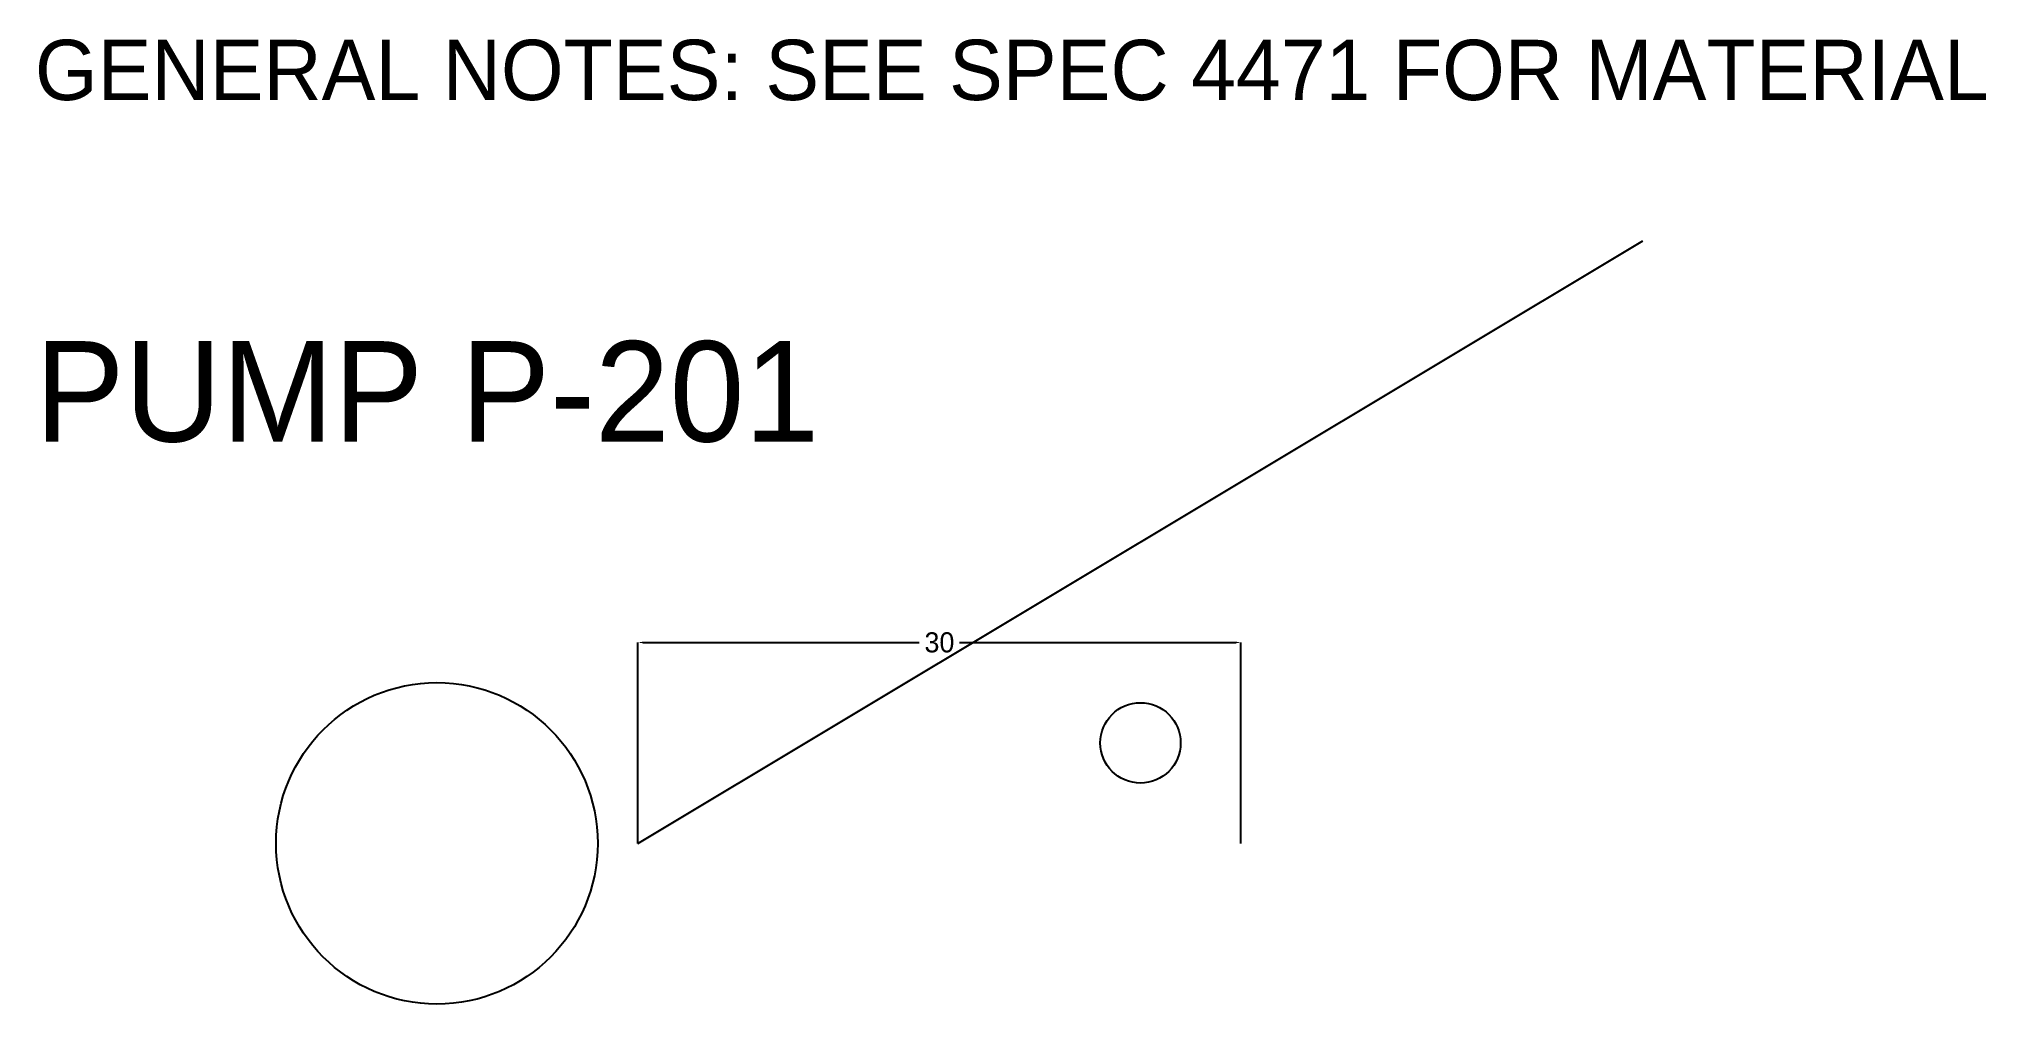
# Model space of a CAD drawing. Header units: metres. Extents: x 0.2 to 97.1, y 12 to 60.
import ezdxf

# ---------------------------------------------------------------- set-up
doc = ezdxf.new("R2010")
doc.units = ezdxf.units.M
doc.dimstyles.get("Standard").update_dxf_attribs({"dimtxt": 2.5, "dimasz": 2.5, "dimexe": 1.25, "dimexo": 0.625, "dimtad": 1, "dimcen": 2.5, "dimazin": 3, "dimtfac": 1, "dimtmove": 0, "dimatfit": 3})

# ---------------------------------------------------------------- blocks, each defined once
blk = doc.blocks.new('_CLOSEDFILLED')
at = {"color": 0, "linetype": 'BYBLOCK'}
blk.add_solid([(-1, 0.16), (0, 0), (-1, -0.16)], dxfattribs=at)
blk = doc.blocks.new('*D1')
for p, q in [((30, 20), (30, 30)), ((30.25, 30), (44, 30)), ((46, 30), (59.75, 30)), ((60, 20), (60, 30))]:
    blk.add_line(p, q)
at = {"layer": 'Defpoints'}
for p in [(30, 30), (30, 20), (60, 20)]:
    blk.add_point(p, dxfattribs=at)
at = {"layer": 'DIMENSIONS', "xscale": 0.25, "yscale": 0.25, "rotation": 180}
blk.add_blockref('_CLOSEDFILLED', (30, 30), dxfattribs=at)
at = {"layer": 'DIMENSIONS', "xscale": 0.25, "yscale": 0.25}
blk.add_blockref('_CLOSEDFILLED', (60, 30), dxfattribs=at)
at = {"layer": 'DIMENSIONS', "insert": (45, 30), "char_height": 1, "attachment_point": 5}
blk.add_mtext('30', dxfattribs=at)
blk = doc.blocks.new('VALVE_SYM')
blk.add_circle((0, 0), 2)

msp = doc.modelspace()

# ---------------------------------------------------------------- linework, layer by layer
at = {"layer": 'EQUIPMENT'}
msp.add_circle((20, 20), 8, dxfattribs=at)
at = {"layer": 'PIPING'}
msp.add_line((30, 20), (80, 50), dxfattribs=at)

# ---------------------------------------------------------------- block references
at = {"layer": 'EQUIPMENT'}
msp.add_blockref('VALVE_SYM', (55, 25), dxfattribs=at)

# ---------------------------------------------------------------- texts
at = {"insert": (0, 60), "char_height": 3, "attachment_point": 1}
msp.add_mtext('GENERAL NOTES: SEE SPEC 4471 FOR MATERIAL', dxfattribs=at)
at = {"layer": 'TEXT'}
msp.add_text('PUMP P-201', height=5, dxfattribs=at).set_placement((0, 40))

# ---------------------------------------------------------------- dimensions: what is measured, and where the dimension line sits
at = {"layer": 'DIMENSIONS'}
dim = msp.add_linear_dim(base=(30, 30), p1=(30, 20), p2=(60, 20), dimstyle='Standard', dxfattribs=at)
dim.commit()
dim.dimension.update_dxf_attribs({"geometry": '*D1', "text_midpoint": (45, 30)})

doc.saveas('drawing.dxf')
